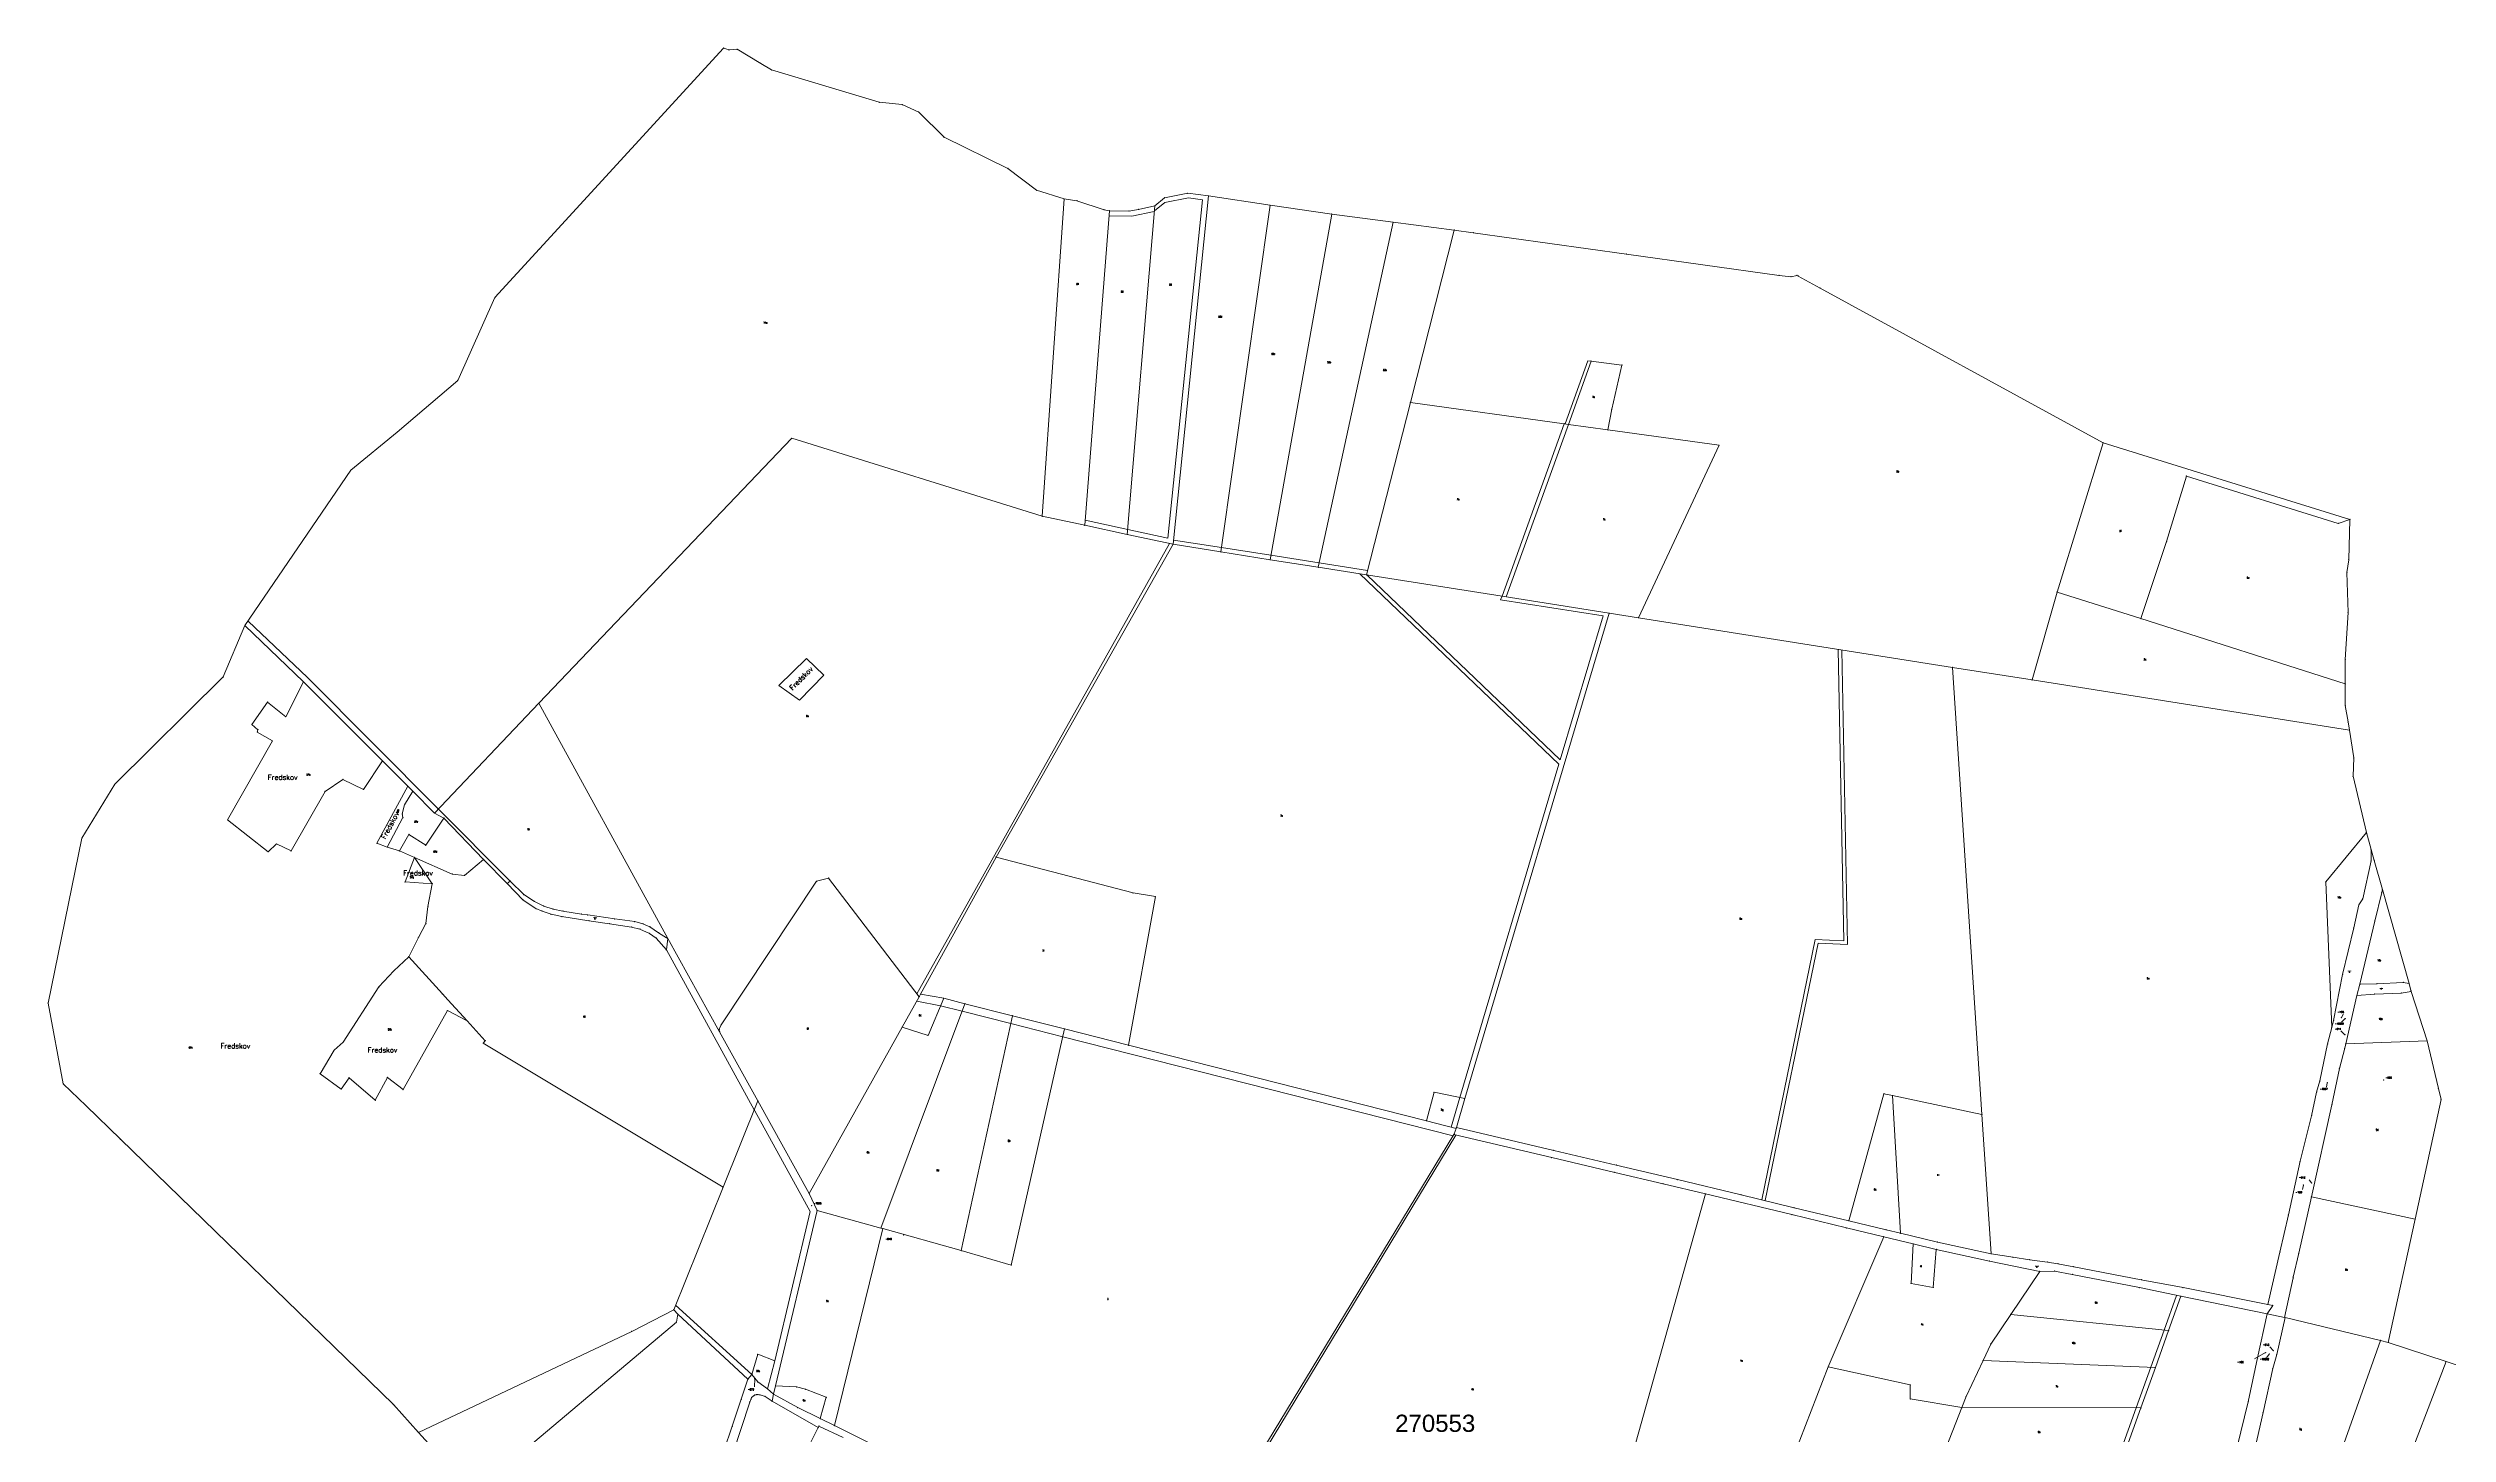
# Model space of a CAD drawing. Header units: millimetres. Extents: x 672113 to 680957, y 6130092 to 6137781.
# Drawn here: x 672113 to 674905, y 6136167 to 6137781 of the extents above; entities that cross this region are included whole.
import ezdxf

# ---------------------------------------------------------------- set-up
doc = ezdxf.new("R2010")
doc.units = ezdxf.units.MM
doc.header["$LTSCALE"] = 0.5
for name, color, linetype, lineweight in [('ADMN_GR', 1, 'Continuous', 5), ('FREDSKOV', 1, 'Continuous', 5), ('FRSKOV_L', 1, 'Continuous', 5), ('MILJOE', 1, 'Continuous', 5), ('OPTAGETVEJ', 1, 'Continuous', 5), ('skel', 142, 'Continuous', 5), ('SKELKREDS', 1, 'Continuous', 5), ('SKELPKT', 1, 'Continuous', 5), ('SKOV_TEKST', 1, 'Continuous', 5)]:
    doc.layers.add(name, color=color, linetype=linetype, lineweight=lineweight)
for name, color, linetype, lineweight, plot in [('FIKS_PILE', 9, 'Continuous', 5, False), ('FIKS_TEKST', 6, 'Continuous', 5, False), ('FIKSPUNKT', 1, 'Continuous', 5, False)]:
    doc.layers.add(name, color=color, linetype=linetype, lineweight=lineweight, plot=plot)
doc.layers.add('MATRNR', color=12, linetype='Continuous')
doc.layers.add('Tekst-stor', color=7, linetype='Continuous')
doc.styles.add('Ariel', font='arial.ttf')
doc.styles.get("Standard").update_dxf_attribs({"font": 'romans.shx', "width": 0.75})

# ---------------------------------------------------------------- blocks, each defined once
blk = doc.blocks.new('270553_270553.DWG_FMEBLOCK2')
at = {"layer": 'FIKS_PILE', "color": 6}
blk.add_line((-0.5, -2.6), (0.5, 2.6), dxfattribs=at)
blk = doc.blocks.new('270553_270553.DWG_FMEBLOCK3')
at = {"layer": 'FIKS_PILE', "color": 6}
blk.add_line((-1.3, 1.9), (1.3, -1.9), dxfattribs=at)
blk = doc.blocks.new('270553_270553.DWG_FMEBLOCK4')
at = {"layer": 'FIKS_PILE', "color": 6}
blk.add_line((-0.5, -2.5), (0.5, 2.5), dxfattribs=at)
blk = doc.blocks.new('270553_270553.DWG_FMEBLOCK5')
at = {"layer": 'FIKS_PILE', "color": 6}
blk.add_line((-2.4, 2.2), (2.4, -2.2), dxfattribs=at)
blk = doc.blocks.new('270553_270553.DWG_FMEBLOCK6')
at = {"layer": 'FIKS_PILE', "color": 6}
blk.add_line((-2.2, -2.1), (2.2, 2.1), dxfattribs=at)
blk = doc.blocks.new('270553_270553.DWG_FMEBLOCK7')
at = {"layer": 'FIKS_PILE', "color": 6}
blk.add_line((1.3, 2.2), (-1.3, -2.2), dxfattribs=at)
blk = doc.blocks.new('270553_270553.DWG_FMEBLOCK10')
at = {"layer": 'FIKS_PILE', "color": 6}
blk.add_line((-0.1, -4.7), (0.1, 4.7), dxfattribs=at)
blk = doc.blocks.new('270558_270558.DWG_FMEBLOCK20')
at = {"layer": 'FIKS_PILE', "color": 6}
blk.add_line((-6.4, -3.6), (6.4, 3.6), dxfattribs=at)
blk = doc.blocks.new('270558_270558.DWG_FMEBLOCK21')
at = {"layer": 'FIKS_PILE', "color": 6}
blk.add_line((-1.7, -2.1), (1.7, 2.1), dxfattribs=at)
blk = doc.blocks.new('270558_270558.DWG_FMEBLOCK22')
at = {"layer": 'FIKS_PILE', "color": 6}
blk.add_line((-2.1, 2.2), (2.1, -2.2), dxfattribs=at)

msp = doc.modelspace()

# ---------------------------------------------------------------- linework, layer by layer
at = {"layer": 'ADMN_GR', "color": 220}
for p, q in [((672684.8, 6137546.7), (672898.9, 6137780.5)), ((672898.9, 6137780.5), (672905.4, 6137778.2)), ((672905.4, 6137778.2), (672914.6, 6137779)), ((672914.6, 6137779), (672942.2, 6137762.6)), ((672942.2, 6137762.6), (672954.9, 6137755)), ((672954.9, 6137755), (673080.1, 6137717.3)), ((673080.1, 6137717.3), (673106.8, 6137714.6)), ((673106.8, 6137714.6), (673126, 6137705.9)), ((673126, 6137705.9), (673155.5, 6137676.6)), ((673155.5, 6137676.6), (673229.8, 6137640.4)), ((673229.8, 6137640.4), (673263.2, 6137614.9)), ((673263.2, 6137614.9), (673295.1, 6137604.9)), ((673295.1, 6137604.9), (673310.1, 6137602.7)), ((673310.1, 6137602.7), (673341.8, 6137592.2)), ((673341.8, 6137592.2), (673348, 6137591.1)), ((673348, 6137591.1), (673370.7, 6137590.7)), ((673370.7, 6137590.7), (673381.9, 6137592.7)), ((673381.9, 6137592.7), (673400.9, 6137596.9)), ((673400.9, 6137596.9), (673412.2, 6137606.2)), ((673412.2, 6137606.2), (673439, 6137611.5)), ((673439, 6137611.5), (673463.3, 6137608.3)), ((673534.8, 6137597.5), (673463.3, 6137608.3)), ((673606.6, 6137587.3), (673534.8, 6137597.5)), ((673678.1, 6137577.7), (673606.6, 6137587.3)), ((673749.2, 6137568.5), (673678.1, 6137577.7)), ((673771.2, 6137565.5), (673749.2, 6137568.5)), ((673949.6, 6137540.7), (673771.2, 6137565.5)), ((672632.9, 6137490), (672684.8, 6137546.7)), ((674127.2, 6137515.9), (673949.6, 6137540.7)), ((674141.1, 6137514.2), (674127.2, 6137515.9)), ((674147.9, 6137515.9), (674141.1, 6137514.2)), ((674149.4, 6137515.1), (674147.9, 6137515.9)), ((674174.8, 6137501.1), (674149.4, 6137515.1)), ((672589.6, 6137393.6), (672632.9, 6137490)), ((674504.2, 6137321.1), (674174.8, 6137501.1)), ((672519.2, 6137333.4), (672589.6, 6137393.6)), ((672465.4, 6137289.3), (672519.2, 6137333.4)), ((674504.2, 6137321.1), (674791.4, 6137231.9)), ((672342.1, 6137108.2), (672465.4, 6137289.3)), ((674790.1, 6137185), (674791.4, 6137231.9)), ((674787.8, 6137170.1), (674790.1, 6137185)), ((674789.2, 6137123.5), (674787.8, 6137170.1)), ((674786, 6137069), (674789.2, 6137123.5)), ((672342.1, 6137108.2), (672316.7, 6137048.5)), ((674786, 6137040.4), (674786, 6137069)), ((672316.7, 6137048.5), (672190.5, 6136923.6)), ((674786, 6137015.3), (674786, 6137040.4)), ((674789.3, 6136996.2), (674786, 6137015.3)), ((674790.8, 6136986.7), (674789.3, 6136996.2)), ((674795.9, 6136954.2), (674790.8, 6136986.7)), ((674795.1, 6136933), (674795.9, 6136954.2)), ((672190.5, 6136923.6), (672152.3, 6136861)), ((674810.5, 6136867.6), (674795.1, 6136933)), ((674815.9, 6136847.8), (674810.5, 6136867.6)), ((672152.3, 6136861), (672112.9, 6136669)), ((674819.7, 6136834.9), (674815.9, 6136847.8)), ((674829.1, 6136801.2), (674819.7, 6136834.9)), ((674860.3, 6136691.9), (674829.1, 6136801.2)), ((672130.7, 6136575), (672112.9, 6136669)), ((674860.3, 6136691.9), (674862.4, 6136683.6)), ((674862.4, 6136683.6), (674862.6, 6136682.5)), ((674881.2, 6136625), (674862.6, 6136682.5)), ((674881.2, 6136625), (674894.4, 6136569.7)), ((672157.3, 6136549.2), (672130.7, 6136575)), ((674867.2, 6136417.5), (674897.5, 6136556.7)), ((674897.5, 6136556.7), (674894.4, 6136569.7)), ((672197.2, 6136510.4), (672157.3, 6136549.2)), ((672514.8, 6136201.7), (672197.2, 6136510.4)), ((674836, 6136274.1), (674867.2, 6136417.5)), ((674430.5, 6136356.7), (674396.7, 6136306.5)), ((674430.5, 6136356.7), (674396.7, 6136306.5)), ((674447.8, 6136357), (674430.5, 6136356.7)), ((674447.8, 6136357), (674430.5, 6136356.7)), ((674468.2, 6136353.2), (674447.8, 6136357)), ((674468.2, 6136353.2), (674447.8, 6136357)), ((674546.4, 6136337.8), (674468.2, 6136353.2)), ((674546.4, 6136337.8), (674468.2, 6136353.2)), ((674594.7, 6136327.8), (674546.4, 6136337.8)), ((674594.7, 6136327.8), (674546.4, 6136337.8)), ((674396.7, 6136306.5), (674373.5, 6136272.1)), ((674396.7, 6136306.5), (674373.5, 6136272.1)), ((674694.9, 6136307.1), (674594.7, 6136327.8)), ((674694.9, 6136307.1), (674594.7, 6136327.8)), ((674715.4, 6136303.1), (674694.9, 6136307.1)), ((674715.4, 6136303.1), (674694.9, 6136307.1)), ((674715.9, 6136303), (674715.4, 6136303.1)), ((674715.9, 6136303), (674715.4, 6136303.1)), ((674826.8, 6136276.4), (674715.9, 6136303)), ((674826.8, 6136276.4), (674715.9, 6136303)), ((674836, 6136274.1), (674826.8, 6136276.4)), ((674836, 6136274.1), (674826.8, 6136276.4)), ((674364.5, 6136252.8), (674344.8, 6136211)), ((674364.5, 6136252.8), (674344.8, 6136211)), ((674373.5, 6136272.1), (674364.5, 6136252.8)), ((674373.5, 6136272.1), (674364.5, 6136252.8)), ((674836, 6136274.1), (674903.2, 6136251.7)), ((674932.2, 6136242), (674903.2, 6136251.7)), ((672514.8, 6136201.7), (672544.1, 6136169.2)), ((674339.8, 6136198.1), (674318.2, 6136142.9)), ((674339.8, 6136198.1), (674318.2, 6136142.9)), ((674344.8, 6136211), (674339.8, 6136198.1)), ((674344.8, 6136211), (674339.8, 6136198.1)), ((672608.1, 6136099), (672544.1, 6136169.2))]:
    msp.add_line(p, q, dxfattribs=at)
at = {"layer": 'FIKSPUNKT', "color": 6}
for p in [(674781.5, 6136652), (674786, 6136650.8), (674785.6, 6136632.1), (674765, 6136576.2), (674830.7, 6136579.6), (674737.2, 6136457.1), (674746.7, 6136459.5), (673001.6, 6136433.3), (673108.5, 6136398.9), (674693.3, 6136262.2), (674697.7, 6136260.5), (674702.4, 6136264.4), (672935.3, 6136231.7)]:
    msp.add_point(p, dxfattribs=at)
at = {"layer": 'FREDSKOV', "color": 7}
for points in [[(672112.9, 6136669), (672130.7, 6136575), (672157.3, 6136549.2), (672197.2, 6136510.4), (672514.8, 6136201.7), (672544.1, 6136169.2), (672792.1, 6136286.9), (672840.9, 6136312.1), (672898.4, 6136454.6), (672619.3, 6136622.4), (672621.6, 6136625.1), (672600.7, 6136648.1), (672577.7, 6136660.3), (672526, 6136568.3), (672507.9, 6136582.4), (672493.7, 6136555.8), (672463.2, 6136582.1), (672453.9, 6136568.8), (672429.4, 6136586.6), (672445.8, 6136614.1), (672456.5, 6136623.5), (672498, 6136687.8), (672515.2, 6136706.3), (672532.7, 6136722.9), (672543.9, 6136745.3), (672552.6, 6136761.4), (672554.9, 6136781.4), (672560, 6136807.9), (672528.3, 6136810), (672539.3, 6136838.4), (672521.8, 6136846.1), (672507.7, 6136850.4), (672495.6, 6136855), (672531.4, 6136921.3), (672502.1, 6136950.7), (672479.9, 6136917.6), (672456, 6136929.2), (672435.3, 6136915.2), (672395.8, 6136846), (672378.7, 6136854.1), (672369, 6136845.1), (672321.9, 6136882.1), (672374, 6136974), (672356.4, 6136984.3), (672357.2, 6136987), (672350.2, 6136993.1), (672368.3, 6137019.2), (672389.5, 6137002.1), (672410.1, 6137042.9), (672342.1, 6137108.2), (672316.7, 6137048.5), (672190.5, 6136923.6), (672152.3, 6136861)], [(672963.2, 6137038.5), (672987.2, 6137021.6), (673015.6, 6137050.4), (672995.5, 6137069.9)], [(672321.9, 6136882.1), (672369, 6136845.1), (672378.7, 6136854.1), (672395.8, 6136846), (672435.3, 6136915.2), (672456, 6136929.2), (672479.9, 6136917.6), (672502.1, 6136950.7), (672410.1, 6137042.9), (672389.5, 6137002.1), (672368.3, 6137019.2), (672350.2, 6136993.1), (672357.2, 6136987), (672356.4, 6136984.3), (672374, 6136974)], [(672495.6, 6136855), (672507.7, 6136850.4), (672525.8, 6136884.8), (672525.1, 6136889.1), (672527.7, 6136899.8), (672537.2, 6136915.5), (672531.4, 6136921.3)], [(672539.3, 6136838.4), (672528.3, 6136810), (672560, 6136807.9)], [(672445.8, 6136614.1), (672429.4, 6136586.6), (672453.9, 6136568.8), (672463.2, 6136582.1), (672493.7, 6136555.8), (672507.9, 6136582.4), (672526, 6136568.3), (672577.7, 6136660.3), (672600.7, 6136648.1), (672578.2, 6136672.7), (672571.9, 6136679.6), (672532.7, 6136722.9), (672515.2, 6136706.3), (672498, 6136687.8), (672456.5, 6136623.5)]]:
    msp.add_lwpolyline(points, close=True, dxfattribs=at)
at = {"layer": 'FRSKOV_L', "color": 64, "true_color": 0x5fa000}
for p, q in [((672342.1, 6137108.2), (672316.7, 6137048.5)), ((672410.1, 6137042.9), (672342.1, 6137108.2)), ((672995.5, 6137069.9), (672963.2, 6137038.5)), ((673015.6, 6137050.4), (672995.5, 6137069.9)), ((672316.7, 6137048.5), (672190.5, 6136923.6)), ((672410.1, 6137042.9), (672389.5, 6137002.1)), ((672389.5, 6137002.1), (672410.1, 6137042.9)), ((672502.1, 6136950.7), (672410.1, 6137042.9)), ((672963.2, 6137038.5), (672987.2, 6137021.6)), ((672987.2, 6137021.6), (673015.6, 6137050.4)), ((672368.3, 6137019.2), (672350.2, 6136993.1)), ((672350.2, 6136993.1), (672368.3, 6137019.2)), ((672389.5, 6137002.1), (672368.3, 6137019.2)), ((672368.3, 6137019.2), (672389.5, 6137002.1)), ((672374, 6136974), (672321.9, 6136882.1)), ((672321.9, 6136882.1), (672374, 6136974)), ((672350.2, 6136993.1), (672357.2, 6136987)), ((672357.2, 6136987), (672350.2, 6136993.1)), ((672357.2, 6136987), (672356.4, 6136984.3)), ((672356.4, 6136984.3), (672357.2, 6136987)), ((672356.4, 6136984.3), (672374, 6136974)), ((672374, 6136974), (672356.4, 6136984.3)), ((672479.9, 6136917.6), (672502.1, 6136950.7)), ((672502.1, 6136950.7), (672479.9, 6136917.6)), ((672531.4, 6136921.3), (672502.1, 6136950.7)), ((672190.5, 6136923.6), (672152.3, 6136861)), ((672435.3, 6136915.2), (672456, 6136929.2)), ((672456, 6136929.2), (672435.3, 6136915.2)), ((672456, 6136929.2), (672479.9, 6136917.6)), ((672479.9, 6136917.6), (672456, 6136929.2)), ((672531.4, 6136921.3), (672495.6, 6136855)), ((672495.6, 6136855), (672531.4, 6136921.3)), ((672537.2, 6136915.5), (672531.4, 6136921.3)), ((672395.8, 6136846), (672435.3, 6136915.2)), ((672435.3, 6136915.2), (672395.8, 6136846)), ((672525.1, 6136889.1), (672527.7, 6136899.8)), ((672527.7, 6136899.8), (672537.2, 6136915.5)), ((672321.9, 6136882.1), (672369, 6136845.1)), ((672369, 6136845.1), (672321.9, 6136882.1)), ((672507.7, 6136850.4), (672525.8, 6136884.8)), ((672525.8, 6136884.8), (672525.1, 6136889.1)), ((672152.3, 6136861), (672112.9, 6136669)), ((672369, 6136845.1), (672378.7, 6136854.1)), ((672378.7, 6136854.1), (672369, 6136845.1)), ((672378.7, 6136854.1), (672395.8, 6136846)), ((672395.8, 6136846), (672378.7, 6136854.1)), ((672495.6, 6136855), (672507.7, 6136850.4)), ((672507.7, 6136850.4), (672495.6, 6136855)), ((672521.8, 6136846.1), (672507.7, 6136850.4)), ((672521.8, 6136846.1), (672539.3, 6136838.4)), ((672539.3, 6136838.4), (672528.3, 6136810)), ((672528.3, 6136810), (672539.3, 6136838.4)), ((672539.3, 6136838.4), (672560, 6136807.9)), ((672528.3, 6136810), (672560, 6136807.9)), ((672560, 6136807.9), (672528.3, 6136810)), ((672560, 6136807.9), (672554.9, 6136781.4)), ((672554.9, 6136781.4), (672552.6, 6136761.4)), ((672552.6, 6136761.4), (672543.9, 6136745.3)), ((672532.7, 6136722.9), (672515.2, 6136706.3)), ((672515.2, 6136706.3), (672532.7, 6136722.9)), ((672543.9, 6136745.3), (672532.7, 6136722.9)), ((672532.7, 6136722.9), (672571.9, 6136679.6)), ((672515.2, 6136706.3), (672498, 6136687.8)), ((672498, 6136687.8), (672515.2, 6136706.3)), ((672112.9, 6136669), (672130.7, 6136575)), ((672498, 6136687.8), (672456.5, 6136623.5)), ((672456.5, 6136623.5), (672498, 6136687.8)), ((672571.9, 6136679.6), (672578.2, 6136672.7)), ((672578.2, 6136672.7), (672600.7, 6136648.1)), ((672526, 6136568.3), (672577.7, 6136660.3)), ((672577.7, 6136660.3), (672526, 6136568.3)), ((672577.7, 6136660.3), (672600.7, 6136648.1)), ((672600.7, 6136648.1), (672577.7, 6136660.3)), ((672600.7, 6136648.1), (672621.6, 6136625.1)), ((672445.8, 6136614.1), (672429.4, 6136586.6)), ((672429.4, 6136586.6), (672445.8, 6136614.1)), ((672456.5, 6136623.5), (672445.8, 6136614.1)), ((672445.8, 6136614.1), (672456.5, 6136623.5)), ((672621.6, 6136625.1), (672619.3, 6136622.4)), ((672619.3, 6136622.4), (672898.4, 6136454.6)), ((672429.4, 6136586.6), (672453.9, 6136568.8)), ((672453.9, 6136568.8), (672429.4, 6136586.6)), ((672130.7, 6136575), (672157.3, 6136549.2)), ((672453.9, 6136568.8), (672463.2, 6136582.1)), ((672463.2, 6136582.1), (672453.9, 6136568.8)), ((672463.2, 6136582.1), (672493.7, 6136555.8)), ((672493.7, 6136555.8), (672463.2, 6136582.1)), ((672493.7, 6136555.8), (672507.9, 6136582.4)), ((672507.9, 6136582.4), (672493.7, 6136555.8)), ((672507.9, 6136582.4), (672526, 6136568.3)), ((672526, 6136568.3), (672507.9, 6136582.4)), ((672157.3, 6136549.2), (672197.2, 6136510.4)), ((672197.2, 6136510.4), (672514.8, 6136201.7)), ((672840.9, 6136312.1), (672898.4, 6136454.6)), ((672792.1, 6136286.9), (672840.9, 6136312.1)), ((672544.1, 6136169.2), (672792.1, 6136286.9)), ((672514.8, 6136201.7), (672544.1, 6136169.2))]:
    msp.add_line(p, q, dxfattribs=at)
at = {"layer": 'MILJOE', "color": 7}
msp.add_lwpolyline([(674601.1, 6137282.3), (674777.8, 6137227.1), (674791.4, 6137231.9), (674504.2, 6137321.1), (674450.6, 6137147.3), (674548.1, 6137116.4), (674578.1, 6137206)], close=True, dxfattribs=at)
at = {"layer": 'OPTAGETVEJ', "color": 8}
for p, q in [((673373.9, 6137584.8), (673400, 6137590.4)), ((673400, 6137590.4), (673400.4, 6137590.8)), ((673400.4, 6137590.8), (673412.3, 6137600.6)), ((673412.3, 6137600.6), (673439.8, 6137606)), ((673456.1, 6137603.9), (673416, 6137210.1)), ((673439.8, 6137606), (673456.1, 6137603.9)), ((673347.6, 6137585.3), (673373.9, 6137584.8)), ((673904.5, 6137416.6), (673878.4, 6137343)), ((673908.3, 6137416.1), (673904.5, 6137416.6)), ((673882.2, 6137342.4), (673809.4, 6137141.7)), ((673319.9, 6137230.8), (673319.8, 6137230.8)), ((673369.2, 6137220.2), (673319.9, 6137230.8)), ((673417.9, 6137203.8), (673127.3, 6136685.8)), ((673416, 6137210.1), (673369.2, 6137220.2)), ((673422.5, 6137207.8), (673422.5, 6137207.8)), ((673478.3, 6137199.1), (673422.5, 6137207.8)), ((673535.8, 6137190.1), (673478.3, 6137199.1)), ((673592, 6137181.3), (673535.8, 6137190.1)), ((673648.4, 6137172.5), (673592, 6137181.3)), ((673648.5, 6137172.5), (673648.4, 6137172.5)), ((673639.4, 6137168.5), (673639.5, 6137168.5)), ((673639.5, 6137168.5), (673871, 6136946.9)), ((673647.5, 6137167.3), (673647.6, 6137167.2)), ((673647.6, 6137167.2), (673872.6, 6136952)), ((673804.8, 6137142.4), (673803, 6137138.2)), ((672345.8, 6137113.7), (672345.9, 6137113.6)), ((672345.9, 6137113.6), (672414.9, 6137047.8)), ((673922.4, 6137119.6), (673803, 6137138.2)), ((673922.4, 6137119.6), (673872.6, 6136952)), ((674195.8, 6137080.7), (674195.8, 6137080.6)), ((674195.8, 6137080.6), (674202.6, 6136741.5)), ((674200, 6137080), (674200, 6137079.9)), ((674200, 6137079.9), (674206.8, 6136737.1)), ((672414.9, 6137047.8), (672567, 6136894.9)), ((673871, 6136946.9), (673755.8, 6136558.9)), ((672567, 6136894.9), (672650.7, 6136810.9)), ((672832.4, 6136730.9), (672934.7, 6136544.7)), ((674169.1, 6136742.9), (674106.9, 6136440)), ((674172.5, 6136738.5), (674111, 6136439)), ((674202.6, 6136741.5), (674169.1, 6136742.9)), ((674206.8, 6136737.1), (674172.5, 6136738.5)), ((673123.8, 6136671.2), (673151.4, 6136665.9)), ((673124, 6136679.8), (673127.3, 6136685.8)), ((673151.4, 6136665.9), (673176.5, 6136659.5)), ((673176.5, 6136659.5), (673233.2, 6136645.1)), ((673233.2, 6136645.1), (673293.7, 6136629.8)), ((673293.7, 6136629.8), (673747.8, 6136514.5)), ((673755.8, 6136558.9), (673745.6, 6136524.7)), ((672934.7, 6136544.7), (672934.8, 6136544.5)), ((672934.8, 6136544.5), (672935.3, 6136543.5)), ((672935.3, 6136543.5), (672999.7, 6136426.3)), ((673751.2, 6136515.2), (673435, 6135993.4)), ((673745.6, 6136524.7), (673745.6, 6136524.6)), ((673747.8, 6136514.5), (673747.8, 6136514.5)), ((673751.3, 6136515.3), (673751.2, 6136515.2)), ((672999.7, 6136426.3), (672958.6, 6136252.7)), ((674106.9, 6136440), (674106.9, 6136439.9)), ((674111, 6136439), (674111, 6136439)), ((672931.9, 6136236.8), (672843, 6136317.4)), ((672845.9, 6136306.7), (672927.2, 6136231.2)), ((674589.7, 6136328.8), (674575.2, 6136288.3)), ((674575.2, 6136288.3), (674559.7, 6136245.1)), ((674559.7, 6136245.1), (674542.8, 6136197.8)), ((674542.8, 6136197.8), (674524.2, 6136145.8)), ((674548.2, 6136197.8), (674548.2, 6136197.7)), ((674545.8, 6136191.1), (674545.8, 6136191))]:
    msp.add_line(p, q, dxfattribs=at)
at = {"layer": 'skel', "color": 40}
for p, q in [((673295.1, 6137604.9), (673269.8, 6137235.5)), ((673348, 6137591.1), (673319.3, 6137225)), ((673400.9, 6137596.9), (673368.7, 6137214.4)), ((673463.3, 6137608.3), (673422, 6137202.9)), ((673534.8, 6137597.5), (673477.6, 6137194.1)), ((673606.6, 6137587.3), (673534.9, 6137185)), ((673678.1, 6137577.7), (673590.9, 6137176.2)), ((673749.2, 6137568.5), (673698.2, 6137368)), ((673908.3, 6137416.1), (673882.2, 6137342.4)), ((673944.3, 6137411.4), (673908.3, 6137416.1)), ((673932.4, 6137360), (673944.3, 6137411.4)), ((673698.2, 6137368), (673647.2, 6137167.3)), ((673698.2, 6137368), (673877.2, 6137343.1)), ((673877.2, 6137343.1), (673804.8, 6137142.4)), ((673877.2, 6137343.1), (673882.2, 6137342.4)), ((673882.2, 6137342.4), (673928, 6137336)), ((673928, 6137336), (673932.4, 6137360)), ((672978.3, 6137326.4), (672683.9, 6137017.8)), ((673269.8, 6137235.5), (672978.3, 6137326.4)), ((673928, 6137336), (674057.3, 6137318.1)), ((674057.3, 6137318.1), (673963.4, 6137117.4)), ((674450.6, 6137147.3), (674504.2, 6137321.1)), ((674601.1, 6137282.3), (674578.1, 6137206)), ((674777.8, 6137227.1), (674601.1, 6137282.3)), ((673319.3, 6137225), (673269.8, 6137235.5)), ((673368.7, 6137214.4), (673319.3, 6137225)), ((674791.4, 6137231.9), (674777.8, 6137227.1)), ((673422, 6137202.9), (673216.1, 6136838.9)), ((673422, 6137202.9), (673368.7, 6137214.4)), ((673477.6, 6137194.1), (673422, 6137202.9)), ((674578.1, 6137206), (674548.1, 6137116.4)), ((673534.9, 6137185), (673477.6, 6137194.1)), ((673590.9, 6137176.2), (673534.9, 6137185)), ((673647.2, 6137167.3), (673590.9, 6137176.2)), ((673804.8, 6137142.4), (673647.2, 6137167.3)), ((673929.5, 6137122.7), (673804.8, 6137142.4)), ((674450.6, 6137147.3), (674421.6, 6137045)), ((674548.1, 6137116.4), (674450.6, 6137147.3)), ((673929.5, 6137122.7), (673761.4, 6136557.8)), ((673963.4, 6137117.4), (673929.5, 6137122.7)), ((674328.9, 6137059.6), (673963.4, 6137117.4)), ((674548.1, 6137116.4), (674786, 6137040.4)), ((672342.1, 6137108.2), (672410.1, 6137042.9)), ((674421.6, 6137045), (674328.9, 6137059.6)), ((674363.1, 6136539.3), (674328.9, 6137059.6)), ((672389.5, 6137002.1), (672410.1, 6137042.9)), ((672410.1, 6137042.9), (672502.1, 6136950.7)), ((674790.8, 6136986.7), (674421.6, 6137045)), ((672350.2, 6136993.1), (672368.3, 6137019.2)), ((672368.3, 6137019.2), (672389.5, 6137002.1)), ((672683.9, 6137017.8), (672562.5, 6136890.1)), ((672683.9, 6137017.8), (672834.1, 6136744.1)), ((672321.9, 6136882.1), (672374, 6136974)), ((672357.2, 6136987), (672350.2, 6136993.1)), ((672356.4, 6136984.3), (672357.2, 6136987)), ((672374, 6136974), (672356.4, 6136984.3)), ((672502.1, 6136950.7), (672479.9, 6136917.6)), ((672502.1, 6136950.7), (672531.4, 6136921.3)), ((672456, 6136929.2), (672435.3, 6136915.2)), ((672479.9, 6136917.6), (672456, 6136929.2)), ((672495.6, 6136855), (672531.4, 6136921.3)), ((672531.4, 6136921.3), (672537.2, 6136915.5)), ((672435.3, 6136915.2), (672395.8, 6136846)), ((672527.7, 6136899.8), (672525.1, 6136889.1)), ((672537.2, 6136915.5), (672527.7, 6136899.8)), ((672537.2, 6136915.5), (672562.5, 6136890.1)), ((672573.6, 6136884.2), (672562.5, 6136890.1)), ((672369, 6136845.1), (672321.9, 6136882.1)), ((672525.8, 6136884.8), (672507.7, 6136850.4)), ((672521.8, 6136846.1), (672532.9, 6136865.2)), ((672525.1, 6136889.1), (672525.8, 6136884.8)), ((672532.9, 6136865.2), (672552.4, 6136852.7)), ((672552.4, 6136852.7), (672573.6, 6136884.2)), ((672573.6, 6136884.2), (672619.7, 6136836.2)), ((674810.5, 6136867.6), (674763.3, 6136809.9)), ((672378.7, 6136854.1), (672369, 6136845.1)), ((672395.8, 6136846), (672378.7, 6136854.1)), ((672507.7, 6136850.4), (672495.6, 6136855)), ((672507.7, 6136850.4), (672521.8, 6136846.1)), ((672539.3, 6136838.4), (672521.8, 6136846.1)), ((672539.3, 6136838.4), (672528.3, 6136810)), ((672560, 6136807.9), (672539.3, 6136838.4)), ((672539.3, 6136838.4), (672583.2, 6136819)), ((672597.5, 6136817.6), (672619.7, 6136836.2)), ((672619.7, 6136836.2), (672647, 6136808.3)), ((673128.3, 6136679.4), (673216.1, 6136838.9)), ((673216.1, 6136838.9), (673375.5, 6136797.2)), ((674806.3, 6136790.3), (674815.9, 6136834.3)), ((674815.9, 6136834.3), (674815.9, 6136847.8)), ((672528.3, 6136810), (672560, 6136807.9)), ((672554.9, 6136781.4), (672560, 6136807.9)), ((672583.2, 6136819), (672597.5, 6136817.6)), ((672647, 6136808.3), (672650.7, 6136810.9)), ((672647, 6136808.3), (672665.8, 6136788.8)), ((672650.7, 6136810.9), (672666.5, 6136795.3)), ((673007.1, 6136810.8), (672896, 6136643.5)), ((673021.1, 6136814.4), (673007.1, 6136810.8)), ((673126.6, 6136676.4), (673021.1, 6136814.4)), ((674763.3, 6136809.9), (674770.3, 6136640.5)), ((672552.6, 6136761.4), (672554.9, 6136781.4)), ((672680.7, 6136779), (672665.8, 6136788.8)), ((672666.5, 6136795.3), (672678.8, 6136787.3)), ((672678.8, 6136787.3), (672689.8, 6136781.8)), ((672687.7, 6136776), (672680.7, 6136779)), ((672689.8, 6136781.8), (672700.6, 6136778.4)), ((672700.6, 6136778.4), (672712.1, 6136776)), ((673401.5, 6136792.9), (673370.2, 6136619.9)), ((673375.5, 6136797.2), (673401.5, 6136792.9)), ((674795.9, 6136756.5), (674801.9, 6136783.4)), ((674801.9, 6136783.4), (674806.3, 6136790.3)), ((674828.5, 6136797.8), (674820.3, 6136764.4)), ((674829.1, 6136801.2), (674828.5, 6136797.8)), ((672543.9, 6136745.3), (672552.6, 6136761.4)), ((672698.3, 6136772.4), (672687.7, 6136776)), ((672710.9, 6136769.6), (672698.3, 6136772.4)), ((672742.2, 6136764.7), (672710.9, 6136769.6)), ((672712.1, 6136776), (672733.5, 6136772.6)), ((672733.5, 6136772.6), (672741, 6136771.5)), ((672741, 6136771.5), (672772.3, 6136766.9)), ((672766.3, 6136761.2), (672742.2, 6136764.7)), ((672791.9, 6136757.3), (672766.3, 6136761.2)), ((672772.3, 6136766.9), (672795.7, 6136763.7)), ((672801.7, 6136755), (672791.9, 6136757.3)), ((672795.7, 6136763.7), (672805.1, 6136761.3)), ((672812.7, 6136750.1), (672801.7, 6136755)), ((672805.1, 6136761.3), (672813.2, 6136757.7)), ((672813.2, 6136757.7), (672823.3, 6136750.8)), ((672823.3, 6136750.8), (672832.6, 6136745)), ((674782.8, 6136702.3), (674795.9, 6136756.5)), ((674820.3, 6136764.4), (674803, 6136690.9)), ((672515.2, 6136706.3), (672532.7, 6136722.9)), ((672532.7, 6136722.9), (672543.9, 6136745.3)), ((672571.9, 6136679.6), (672532.7, 6136722.9)), ((672820.7, 6136744.6), (672812.7, 6136750.1)), ((672832.4, 6136730.9), (672820.7, 6136744.6)), ((672834.1, 6136744.1), (672832.4, 6136730.9)), ((672832.6, 6136745), (672834.1, 6136744.1)), ((672894.3, 6136635.5), (672834.1, 6136744.1)), ((672498, 6136687.8), (672515.2, 6136706.3)), ((674772.3, 6136648.6), (674782.8, 6136702.3)), ((672456.5, 6136623.5), (672498, 6136687.8)), ((672578.2, 6136672.7), (672571.9, 6136679.6)), ((672600.7, 6136648.1), (672578.2, 6136672.7)), ((673179.7, 6136668.2), (673082.1, 6136407.1)), ((673106.9, 6136641.1), (673126.6, 6136676.4)), ((673128.3, 6136679.4), (673126.6, 6136676.4)), ((673128.3, 6136679.4), (673155.1, 6136674.5)), ((673155.1, 6136674.5), (673136.9, 6136631.3)), ((673155.1, 6136674.5), (673179.7, 6136668.2)), ((673179.7, 6136668.2), (673235.1, 6136654.2)), ((674799.5, 6136677.9), (674786.5, 6136621.5)), ((674803, 6136690.9), (674799.5, 6136677.9)), ((674820.1, 6136679.5), (674799.5, 6136677.9)), ((674822.8, 6136691.4), (674803, 6136690.9)), ((674851.1, 6136680.6), (674820.1, 6136679.5)), ((674822.8, 6136691.4), (674853.4, 6136692.9)), ((674862.6, 6136682.5), (674851.1, 6136680.6)), ((674853.4, 6136692.9), (674860.3, 6136691.9)), ((672577.7, 6136660.3), (672526, 6136568.3)), ((672600.7, 6136648.1), (672577.7, 6136660.3)), ((672621.6, 6136625.1), (672600.7, 6136648.1)), ((672896, 6136643.5), (672894, 6136638.5)), ((672894, 6136638.5), (672894.3, 6136635.5)), ((672998.6, 6136447.5), (673106.9, 6136641.1)), ((673136.9, 6136631.3), (673106.9, 6136641.1)), ((673235.1, 6136654.2), (673175.6, 6136380.8)), ((673233.7, 6136364.1), (673295.7, 6136638.8)), ((673235.1, 6136654.2), (673295.7, 6136638.8)), ((673295.7, 6136638.8), (673370.2, 6136619.9)), ((674765.4, 6136621.4), (674770.3, 6136640.5)), ((674770.3, 6136640.5), (674772.3, 6136648.6)), ((672429.4, 6136586.6), (672445.8, 6136614.1)), ((672445.8, 6136614.1), (672456.5, 6136623.5)), ((672619.3, 6136622.4), (672621.6, 6136625.1)), ((672898.4, 6136454.6), (672619.3, 6136622.4)), ((672938.9, 6136555.1), (672894.3, 6136635.5)), ((673370.2, 6136619.9), (673716.8, 6136531.9)), ((674756.4, 6136578.3), (674765.4, 6136621.4)), ((674785.3, 6136616.3), (674779.1, 6136592.9)), ((674786.5, 6136621.5), (674785.3, 6136616.3)), ((674786.5, 6136621.5), (674881.2, 6136625)), ((672453.9, 6136568.8), (672429.4, 6136586.6)), ((674779.1, 6136592.9), (674770.5, 6136550.6)), ((672463.2, 6136582.1), (672453.9, 6136568.8)), ((672493.7, 6136555.8), (672463.2, 6136582.1)), ((672507.9, 6136582.4), (672493.7, 6136555.8)), ((672526, 6136568.3), (672507.9, 6136582.4)), ((672898.4, 6136454.6), (672938.9, 6136555.1)), ((672998.6, 6136447.5), (672938.9, 6136555.1)), ((673725.7, 6136565.1), (673716.8, 6136531.9)), ((673761.4, 6136557.8), (673725.7, 6136565.1)), ((673761.4, 6136557.8), (673751.7, 6136524)), ((674249.2, 6136563.5), (674208.2, 6136415.6)), ((674259.2, 6136561.2), (674249.2, 6136563.5)), ((674363.1, 6136539.3), (674259.2, 6136561.2)), ((674259.2, 6136561.2), (674268.4, 6136401)), ((674746.8, 6136537.9), (674752.6, 6136565.3)), ((674752.6, 6136565.3), (674756.4, 6136578.3)), ((673716.8, 6136531.9), (673751.4, 6136523.1)), ((674373.9, 6136377.2), (674363.1, 6136539.3)), ((674733.3, 6136484.8), (674746.8, 6136537.9)), ((674770.5, 6136550.6), (674746.6, 6136443.4)), ((673748.7, 6136515.9), (673432.5, 6135994.3)), ((673749.1, 6136516.6), (673748.7, 6136515.9)), ((673862.6, 6136489.1), (673748.7, 6136515.9)), ((673751.4, 6136523.1), (673749.1, 6136516.6)), ((673751.7, 6136524), (673751.4, 6136523.1)), ((673864.9, 6136497.4), (673751.7, 6136524)), ((673935.9, 6136471.9), (673862.6, 6136489.1)), ((673937.6, 6136480.3), (673864.9, 6136497.4)), ((673992.2, 6136458.7), (673935.9, 6136471.9)), ((674008.8, 6136463.6), (673937.6, 6136480.3)), ((674719.8, 6136422.4), (674733.3, 6136484.8)), ((672840.9, 6136312.1), (672898.4, 6136454.6)), ((673007.7, 6136427.6), (672998.6, 6136447.5)), ((674041.7, 6136446.9), (673930.8, 6136052.4)), ((674041.7, 6136446.9), (673992.2, 6136458.7)), ((674082.9, 6136445.8), (674008.8, 6136463.6)), ((674142.1, 6136422.7), (674041.7, 6136446.9)), ((674144.7, 6136430.8), (674082.9, 6136445.8)), ((674746.6, 6136443.4), (674731.9, 6136377.7)), ((674746.6, 6136443.4), (674867.2, 6136417.5)), ((673007.7, 6136427.6), (672959.4, 6136223.3)), ((673007.7, 6136427.6), (673082.1, 6136407.1)), ((674205.5, 6136407.3), (674142.1, 6136422.7)), ((674208.2, 6136415.6), (674144.7, 6136430.8)), ((674251.7, 6136405.1), (674208.2, 6136415.6)), ((674710, 6136379.2), (674719.8, 6136422.4)), ((673084.4, 6136406.4), (673027.9, 6136177.2)), ((673082.1, 6136407.1), (673084.4, 6136406.4)), ((673084.4, 6136406.4), (673175.6, 6136380.8)), ((674249, 6136396.9), (674184.3, 6136245.4)), ((674249, 6136396.9), (674205.5, 6136407.3)), ((674283.3, 6136388.7), (674249, 6136396.9)), ((674268.4, 6136401), (674251.7, 6136405.1)), ((674311.3, 6136390.7), (674268.4, 6136401)), ((674280.7, 6136342.6), (674283.3, 6136388.7)), ((674310, 6136382.3), (674283.3, 6136388.7)), ((674373.9, 6136377.2), (674311.3, 6136390.7)), ((673175.6, 6136380.8), (673233.7, 6136364.1)), ((674310, 6136382.3), (674306.6, 6136338.1)), ((674371.8, 6136368.6), (674310, 6136382.3)), ((674430.5, 6136356.7), (674371.8, 6136368.6)), ((674373.9, 6136377.2), (674399.4, 6136373.2)), ((674418.7, 6136370.3), (674399.4, 6136373.2)), ((674439.5, 6136367.5), (674418.7, 6136370.3)), ((674451.6, 6136365.6), (674439.5, 6136367.5)), ((674470.1, 6136362), (674451.6, 6136365.6)), ((674548.6, 6136347), (674470.1, 6136362)), ((674695.7, 6136318.2), (674710, 6136379.2)), ((674731.9, 6136377.7), (674725.2, 6136350)), ((674306.6, 6136338.1), (674280.7, 6136342.6)), ((674597.3, 6136337.8), (674548.6, 6136347)), ((674695.7, 6136318.2), (674597.3, 6136337.8)), ((674725.4, 6136349), (674715.4, 6136303.1)), ((674725.2, 6136350), (674725.4, 6136349)), ((672840.9, 6136312.1), (672792.1, 6136286.9)), ((672840.9, 6136312.1), (672845.9, 6136306.7)), ((672845.9, 6136306.7), (672844.1, 6136297.7)), ((674396.7, 6136306.5), (674580.4, 6136287.8)), ((674594.7, 6136327.8), (674580.4, 6136287.8)), ((674694.9, 6136307.1), (674684, 6136256)), ((674694.9, 6136307.1), (674701.5, 6136317)), ((674701.5, 6136317), (674695.7, 6136318.2)), ((672792.1, 6136286.9), (672544.1, 6136169.2)), ((672844.1, 6136297.7), (672608.1, 6136099)), ((674580.4, 6136287.8), (674565, 6136244.8)), ((674826.8, 6136276.4), (674652.9, 6135785.6)), ((674706.3, 6136260), (674715.9, 6136303)), ((672938.7, 6136260.3), (672931.9, 6136236.8)), ((672938.7, 6136260.3), (672958.6, 6136252.7)), ((672950, 6136220.1), (672958.6, 6136252.7)), ((674364.5, 6136252.8), (674565, 6136244.8)), ((674684, 6136256), (674673.1, 6136205)), ((674701.5, 6136243.6), (674706.3, 6136260)), ((674903.2, 6136251.7), (674706.6, 6135736.5)), ((672927.2, 6136231.2), (672919.5, 6136207.8)), ((672931.9, 6136236.8), (672927.2, 6136231.2)), ((672938.7, 6136228), (672931.9, 6136236.8)), ((672950, 6136220.1), (672938.7, 6136228)), ((672957.2, 6136213.7), (672950, 6136220.1)), ((672959.4, 6136223.3), (672957.2, 6136213.7)), ((672984, 6136222.3), (672959.4, 6136223.3)), ((672994.3, 6136219.5), (672984, 6136222.3)), ((673018.5, 6136210.2), (672994.3, 6136219.5)), ((674184.3, 6136245.4), (674121, 6136082.1)), ((674279.8, 6136224.6), (674184.3, 6136245.4)), ((674279.8, 6136208.2), (674279.8, 6136224.6)), ((674565, 6136244.8), (674548.2, 6136197.8)), ((674690.3, 6136192.4), (674701.5, 6136243.6)), ((672919.5, 6136207.8), (672909, 6136176.5)), ((672929.5, 6136204.6), (672909.9, 6136144.3)), ((672930.7, 6136207.7), (672929.5, 6136204.6)), ((672931.6, 6136209.8), (672930.7, 6136207.7)), ((672933.5, 6136211.6), (672931.6, 6136209.8)), ((672935.3, 6136212.7), (672933.5, 6136211.6)), ((672937, 6136213.3), (672935.3, 6136212.7)), ((672939, 6136213.2), (672937, 6136213.3)), ((672941.5, 6136212.9), (672939, 6136213.2)), ((672947.2, 6136211.1), (672941.5, 6136212.9)), ((672947.2, 6136211.1), (672955.4, 6136205.6)), ((672957.2, 6136213.7), (672955.4, 6136205.6)), ((672955.4, 6136205.6), (673009.1, 6136174.9)), ((672985.3, 6136198.2), (672957.2, 6136213.7)), ((673011.5, 6136185.3), (672985.3, 6136198.2)), ((673011.5, 6136185.3), (673018.5, 6136210.2)), ((674339.8, 6136198.1), (674279.8, 6136208.2)), ((674339.8, 6136198.1), (674548.2, 6136197.8)), ((674548.2, 6136197.8), (674529.6, 6136146)), ((674690.3, 6136192.4), (674652.2, 6136024.4)), ((674660.2, 6136152.4), (674673.1, 6136205)), ((672909, 6136176.5), (672899.4, 6136147.7)), ((673009.1, 6136174.9), (672995.9, 6136148.7)), ((673009.1, 6136174.9), (673009.9, 6136176.7)), ((673009.9, 6136176.7), (673038.1, 6136163.4)), ((673027.9, 6136177.2), (673011.5, 6136185.3)), ((673077.8, 6136152.5), (673027.9, 6136177.2))]:
    msp.add_line(p, q, dxfattribs=at)
at = {"layer": 'SKELKREDS', "color": 250, "true_color": 0x333333}
for p in [(674504.2, 6137321.1), (674601.1, 6137282.3), (674777.8, 6137227.1), (674791.4, 6137231.9), (674578.1, 6137206), (674450.6, 6137147.3), (674548.1, 6137116.4), (674819.7, 6136834.9), (674828.5, 6136797.8), (674820.3, 6136764.4), (674799.5, 6136677.9), (674803, 6136690.9), (674820.1, 6136679.5), (674822.8, 6136691.4), (674851.1, 6136680.6), (674853.4, 6136692.9), (674860.3, 6136691.9), (674862.4, 6136683.6), (674862.6, 6136682.5), (674785.3, 6136616.3), (674779.1, 6136592.9), (674770.5, 6136550.6), (674746.6, 6136443.4), (674731.9, 6136377.7), (674725.2, 6136350), (674725.4, 6136349), (672840.9, 6136312.1), (674694.9, 6136307.1), (674694.9, 6136307.1), (674701.5, 6136317), (672792.1, 6136286.9), (674715.4, 6136303.1), (674715.4, 6136303.1), (674715.9, 6136303), (674715.9, 6136303), (674684, 6136256), (674706.3, 6136260), (672927.2, 6136231.2), (672931.9, 6136236.8), (672938.7, 6136228), (672950, 6136220.1), (674701.5, 6136243.6), (672919.5, 6136207.8), (672929.5, 6136204.6), (672930.7, 6136207.7), (672931.6, 6136209.8), (672933.5, 6136211.6), (672935.3, 6136212.7), (672937, 6136213.3), (672939, 6136213.2), (672941.5, 6136212.9), (672947.2, 6136211.1), (674673.1, 6136205), (674690.3, 6136192.4), (672544.1, 6136169.2), (672909, 6136176.5)]:
    msp.add_point(p, dxfattribs=at)
at = {"layer": 'SKELPKT', "color": 253, "true_color": 0x999999}
for p in [(672898.9, 6137780.5), (672905.4, 6137778.2), (672914.6, 6137779), (672942.2, 6137762.6), (672954.9, 6137755), (673080.1, 6137717.3), (673106.8, 6137714.6), (673126, 6137705.9), (673155.5, 6137676.6), (673229.8, 6137640.4), (673263.2, 6137614.9), (673295.1, 6137604.9), (673310.1, 6137602.7), (673341.8, 6137592.2), (673348, 6137591.1), (673370.7, 6137590.7), (673381.9, 6137592.7), (673400.9, 6137596.9), (673412.2, 6137606.2), (673439, 6137611.5), (673463.3, 6137608.3), (673534.8, 6137597.5), (673606.6, 6137587.3), (673678.1, 6137577.7), (673749.2, 6137568.5), (673771.2, 6137565.5), (672684.8, 6137546.7), (673949.6, 6137540.7), (674127.2, 6137515.9), (674141.1, 6137514.2), (674147.9, 6137515.9), (674149.4, 6137515.1), (672632.9, 6137490), (674174.8, 6137501.1), (672589.6, 6137393.6), (673908.3, 6137416.1), (673944.3, 6137411.4), (673698.2, 6137368), (673877.2, 6137343.1), (673882.2, 6137342.4), (673932.4, 6137360), (672519.2, 6137333.4), (672978.3, 6137326.4), (673928, 6137336), (674057.3, 6137318.1), (672465.4, 6137289.3), (673269.8, 6137235.5), (673319.3, 6137225), (673368.7, 6137214.4), (673422, 6137202.9), (673477.6, 6137194.1), (673534.9, 6137185), (673590.9, 6137176.2), (674787.8, 6137170.1), (674790.1, 6137185), (673647.2, 6137167.3), (673804.8, 6137142.4), (673929.5, 6137122.7), (673963.4, 6137117.4), (674789.2, 6137123.5), (672342.1, 6137108.2), (674328.9, 6137059.6), (674786, 6137069), (672316.7, 6137048.5), (672410.1, 6137042.9), (674421.6, 6137045), (674786, 6137040.4), (672368.3, 6137019.2), (672389.5, 6137002.1), (672683.9, 6137017.8), (674786, 6137015.3), (672350.2, 6136993.1), (672356.4, 6136984.3), (672357.2, 6136987), (672374, 6136974), (674789.3, 6136996.2), (674790.8, 6136986.7), (672502.1, 6136950.7), (674795.9, 6136954.2), (672190.5, 6136923.6), (672456, 6136929.2), (672531.4, 6136921.3), (674795.1, 6136933), (672435.3, 6136915.2), (672479.9, 6136917.6), (672527.7, 6136899.8), (672537.2, 6136915.5), (672562.5, 6136890.1), (672321.9, 6136882.1), (672525.1, 6136889.1), (672525.8, 6136884.8), (674810.5, 6136867.6), (672152.3, 6136861), (672369, 6136845.1), (672378.7, 6136854.1), (672395.8, 6136846), (672495.6, 6136855), (672507.7, 6136850.4), (673216.1, 6136838.9), (672528.3, 6136810), (672650.7, 6136810.9), (674763.3, 6136809.9), (672666.5, 6136795.3), (672678.8, 6136787.3), (672680.7, 6136779), (672689.8, 6136781.8), (672700.6, 6136778.4), (673375.5, 6136797.2), (673401.5, 6136792.9), (674829.1, 6136801.2), (672687.7, 6136776), (672698.3, 6136772.4), (672710.9, 6136769.6), (672712.1, 6136776), (672733.5, 6136772.6), (672741, 6136771.5), (672742.2, 6136764.7), (672766.3, 6136761.2), (672772.3, 6136766.9), (672791.9, 6136757.3), (672795.7, 6136763.7), (672801.7, 6136755), (672805.1, 6136761.3), (672813.2, 6136757.7), (672823.3, 6136750.8), (672812.7, 6136750.1), (672820.7, 6136744.6), (672832.4, 6136730.9), (672832.6, 6136745), (672834.1, 6136744.1), (672515.2, 6136706.3), (672112.9, 6136669), (672498, 6136687.8), (673128.3, 6136679.4), (673155.1, 6136674.5), (673179.7, 6136668.2), (672577.7, 6136660.3), (673106.9, 6136641.1), (673235.1, 6136654.2), (673295.7, 6136638.8), (672445.8, 6136614.1), (672456.5, 6136623.5), (673136.9, 6136631.3), (673370.2, 6136619.9), (674786.5, 6136621.5), (674881.2, 6136625), (672429.4, 6136586.6), (672130.7, 6136575), (672453.9, 6136568.8), (672463.2, 6136582.1), (672493.7, 6136555.8), (672507.9, 6136582.4), (672526, 6136568.3), (672938.9, 6136555.1), (673725.7, 6136565.1), (673761.4, 6136557.8), (674249.2, 6136563.5), (674259.2, 6136561.2), (674894.4, 6136569.7), (674897.5, 6136556.7), (672157.3, 6136549.2), (673716.8, 6136531.9), (674363.1, 6136539.3), (672197.2, 6136510.4), (673748.7, 6136515.9), (673749.1, 6136516.6), (673751.4, 6136523.1), (673751.7, 6136524), (673862.6, 6136489.1), (673864.9, 6136497.4), (673935.9, 6136471.9), (673937.6, 6136480.3), (672898.4, 6136454.6), (673992.2, 6136458.7), (674008.8, 6136463.6), (674041.7, 6136446.9), (674082.9, 6136445.8), (673007.7, 6136427.6), (674142.1, 6136422.7), (674144.7, 6136430.8), (674208.2, 6136415.6), (674867.2, 6136417.5), (673082.1, 6136407.1), (673084.4, 6136406.4), (674205.5, 6136407.3), (674249, 6136396.9), (674251.7, 6136405.1), (674268.4, 6136401), (674283.3, 6136388.7), (674311.3, 6136390.7), (673175.6, 6136380.8), (673233.7, 6136364.1), (674310, 6136382.3), (674371.8, 6136368.6), (674373.9, 6136377.2), (674399.4, 6136373.2), (674418.7, 6136370.3), (674439.5, 6136367.5), (674451.6, 6136365.6), (674470.1, 6136362), (674280.7, 6136342.6), (674306.6, 6136338.1), (674430.5, 6136356.7), (674430.5, 6136356.7), (674447.8, 6136357), (674447.8, 6136357), (674468.2, 6136353.2), (674468.2, 6136353.2), (674546.4, 6136337.8), (674546.4, 6136337.8), (674548.6, 6136347), (674597.3, 6136337.8), (672845.9, 6136306.7), (674396.7, 6136306.5), (674396.7, 6136306.5), (674594.7, 6136327.8), (674594.7, 6136327.8), (672844.1, 6136297.7), (674580.4, 6136287.8), (674826.8, 6136276.4), (674826.8, 6136276.4), (672938.7, 6136260.3), (672958.6, 6136252.7), (674364.5, 6136252.8), (674364.5, 6136252.8), (674373.5, 6136272.1), (674373.5, 6136272.1), (674836, 6136274.1), (674836, 6136274.1), (674903.2, 6136251.7), (672959.4, 6136223.3), (672984, 6136222.3), (672994.3, 6136219.5), (674184.3, 6136245.4), (674279.8, 6136224.6), (674565, 6136244.8), (672514.8, 6136201.7), (672955.4, 6136205.6), (672957.2, 6136213.7), (672985.3, 6136198.2), (673018.5, 6136210.2), (674279.8, 6136208.2), (674339.8, 6136198.1), (674339.8, 6136198.1), (674344.8, 6136211), (674344.8, 6136211), (674548.2, 6136197.8), (673009.1, 6136174.9), (673009.9, 6136176.7), (673011.5, 6136185.3), (673027.9, 6136177.2)]:
    msp.add_point(p, dxfattribs=at)
at = {"layer": 'SKELPKT', "color": 250, "true_color": 0x333333}
for p in [(672532.9, 6136865.2), (672573.6, 6136884.2), (672521.8, 6136846.1), (672539.3, 6136838.4), (672552.4, 6136852.7), (672619.7, 6136836.2), (674815.9, 6136847.8), (674815.9, 6136834.3), (672560, 6136807.9), (672583.2, 6136819), (672597.5, 6136817.6), (672647, 6136808.3), (673007.1, 6136810.8), (673021.1, 6136814.4), (672554.9, 6136781.4), (672665.8, 6136788.8), (674801.9, 6136783.4), (674806.3, 6136790.3), (672552.6, 6136761.4), (674795.9, 6136756.5), (672532.7, 6136722.9), (672543.9, 6136745.3), (674782.8, 6136702.3), (672571.9, 6136679.6), (672578.2, 6136672.7), (673126.6, 6136676.4), (672600.7, 6136648.1), (672894, 6136638.5), (672896, 6136643.5), (674770.3, 6136640.5), (674772.3, 6136648.6), (672619.3, 6136622.4), (672621.6, 6136625.1), (672894.3, 6136635.5), (674765.4, 6136621.4), (674752.6, 6136565.3), (674756.4, 6136578.3), (674746.8, 6136537.9), (674733.3, 6136484.8), (672998.6, 6136447.5), (674719.8, 6136422.4), (674710, 6136379.2), (674695.7, 6136318.2)]:
    msp.add_point(p, dxfattribs=at)

# ---------------------------------------------------------------- block references
at = {"layer": 'FIKS_PILE', "color": 6}
for name, p in [('270553_270553.DWG_FMEBLOCK7', (674782.7, 6136654.3)), ('270553_270553.DWG_FMEBLOCK6', (674783.8, 6136648.7)), ('270553_270553.DWG_FMEBLOCK5', (674783.2, 6136634.3)), ('270553_270553.DWG_FMEBLOCK4', (674764.5, 6136573.7)), ('270553_270553.DWG_FMEBLOCK2', (674736.7, 6136454.4)), ('270553_270553.DWG_FMEBLOCK3', (674745.4, 6136461.5)), ('270558_270558.DWG_FMEBLOCK20', (674686.8, 6136258.5)), ('270558_270558.DWG_FMEBLOCK21', (674695.9, 6136258.3)), ('270558_270558.DWG_FMEBLOCK22', (674700.2, 6136266.6)), ('270553_270553.DWG_FMEBLOCK10', (672935.2, 6136227))]:
    msp.add_blockref(name, p, dxfattribs=at)

# ---------------------------------------------------------------- texts
at = {"layer": 'FIKS_TEKST'}
for s, p in [('-011', (674773.8, 6136637.8)), ('-10001', (674773.9, 6136643.9)), ('-158', (674777, 6136657.7)), ('-803', (674832.8, 6136581.2)), ('-7037', (674756.4, 6136568)), ('-159', (674728.2, 6136447.8)), ('-012', (674732.1, 6136464.9)), ('-7035', (673003.7, 6136434.9)), ('-010', (673087.3, 6136393.4)), ('-160', (674660.2, 6136250)), ('-10002', (674686.5, 6136253.5)), ('-013', (674690.1, 6136270.2)), ('-072', (672927.1, 6136218.2))]:
    msp.add_text(s, height=2, dxfattribs=at).set_placement(p)
at = {"layer": 'MATRNR', "width": 0.75}
for s, p in [('54', (673309.5, 6137504.8)), ('59', (673417.6, 6137504.1)), ('58', (673361.2, 6137495.9)), ('14a', (672945.4, 6137459.8)), ('53d', (673474.7, 6137466.9)), ('53c', (673536.4, 6137423.5)), ('53b', (673601.3, 6137413.8)), ('53a', (673666.4, 6137404.6)), ('7e', (673909.8, 6137373.4)), ('6b', (674263.7, 6137286.6)), ('7b', (673752.2, 6137254.1)), ('7c', (673922.2, 6137231)), ('5f', (674523.2, 6137217.4)), ('5e', (674671.4, 6137162.9)), ('5c', (674551.5, 6137068)), ('8a', (672995.2, 6137002.1)), ('57b', (672413.7, 6136933.7)), ('57e', (672539.2, 6136879)), ('18', (672670.2, 6136870.2)), ('7a', (673546.8, 6136886)), ('57d', (672561.3, 6136844)), ('57g', (672534, 6136814.5)), ('12a', (674776.8, 6136790.9)), ('6a', (674081.2, 6136766.1)), ('7f', (673269.9, 6136728.8)), ('5a', (674555.1, 6136696.7)), ('"c"', (674789.1, 6136704.6)), ('12c', (674823.4, 6136717.6)), ('"f"', (674826.1, 6136684.2)), ('57c', (672508.5, 6136637.2)), ('19', (672735.2, 6136652.1)), ('8f', (672995.9, 6136638.1)), ('8c', (673126.3, 6136653.8)), ('12b', (674824.9, 6136649.5)), ('57a', (672276.6, 6136616.2)), ('7g', (673733.5, 6136543.7)), ('8b', (673229.7, 6136507.6)), ('5d', (674821.7, 6136520.4)), ('8e', (673065.6, 6136494.3)), ('8d', (673146.8, 6136473.4)), ('6c', (674237.5, 6136451)), ('11', (674310.8, 6136467.7)), ('4f', (674291, 6136361.6)), ('"a"', (674425.3, 6136361.2)), ('5b', (674785.8, 6136357.8)), ('9c', (673018.4, 6136321.1)), ('3', (673345.3, 6136323.5)), ('8a', (674494.8, 6136319.4)), ('4c', (674292.2, 6136294.1)), ('4e', (674082, 6136251.8)), ('10a', (674467.7, 6136272.2)), ('20c', (672936.9, 6136239.7)), ('4a', (673769, 6136218.6)), ('7a', (674449, 6136221.9)), ('9a', (672991.1, 6136205.5)), ('9a', (674428.5, 6136168.7)), ('3g', (674732.4, 6136172.1))]:
    msp.add_text(s, height=2, dxfattribs=at).set_placement(p)
for s, rotation, p in [('57f', 62, (672520.3, 6136890.3)), ('"g"', 352, (672747.4, 6136767.1))]:
    msp.add_text(s, height=2, rotation=rotation, dxfattribs=at).set_placement(p)
at = {"layer": 'SKOV_TEKST', "color": 94}
for rotation, p in [(45, (672979.1, 6137032.6)), (62, (672505.4, 6136859.1))]:
    msp.add_text('Fredskov', height=5.9, rotation=rotation, dxfattribs=at).set_placement(p)
for p in [(672368.6, 6136928.8), (672313.6, 6136616.2), (672484.8, 6136611.4)]:
    msp.add_text('Fredskov', height=5.9, dxfattribs=at).set_placement(p)
at = {"layer": 'SKOV_TEKST', "color": 1}
msp.add_text('Fredskov', height=5.9, dxfattribs=at).set_placement((672526.2, 6136817.4))
at = {"layer": 'Tekst-stor', "style": 'Ariel'}
msp.add_text('270553', height=20, dxfattribs=at).set_placement((673680.4, 6136169.9))

doc.saveas('drawing.dxf')
